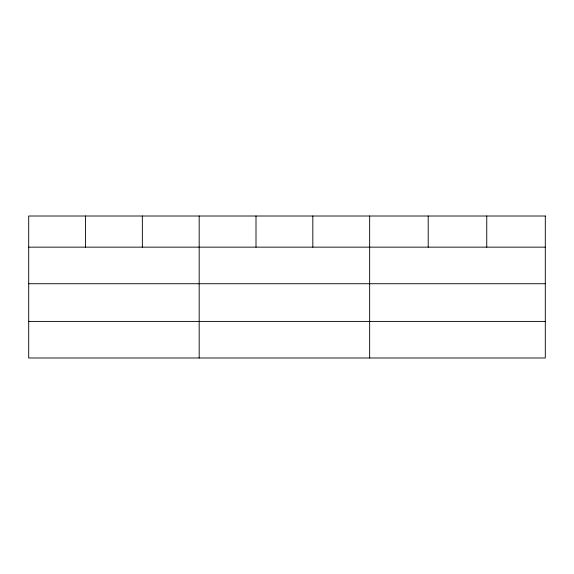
<?xml version="1.0" encoding="UTF-8"?>
<svg xmlns="http://www.w3.org/2000/svg" width="574" height="574" viewBox="0 0 574 574"><rect width="100%" height="100%" fill="white"/><g stroke="black" fill="none" stroke-linecap="round" stroke-linejoin="round"><path stroke-width="0.86" d="M28.7 247.15L545.3 247.15M28.7 283.728L545.3 283.728M28.7 321.411L545.3 321.411M486.752 216.011L486.752 247.15M428.204 216.011L428.204 247.15M369.656 216.011L369.656 357.989M312.83 216.011L312.83 247.15M256.004 216.011L256.004 247.15M199.178 216.011L199.178 357.989M142.352 216.011L142.352 247.15M85.526 216.011L85.526 247.15M545.3 216.011L28.7 216.011L28.7 357.989L545.3 357.989L545.3 216.011"/></g></svg>
